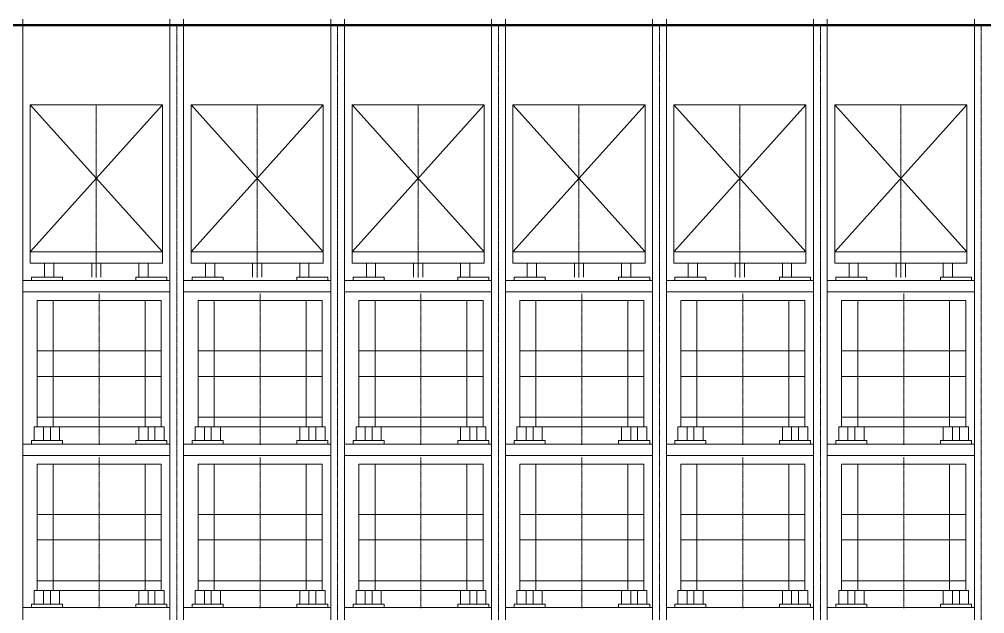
# Model space of a CAD drawing. Header units: millimetres. Extents: x -50460 to 50460, y -35640 to 35640.
# Drawn here: x -21665 to -13265, y 22587 to 27764 of the extents above; entities that cross this region are included whole.
import ezdxf

# ---------------------------------------------------------------- set-up
doc = ezdxf.new("R2010")
doc.units = ezdxf.units.MM
doc.linetypes.add('双点画线', pattern=[22, 12, -2, 2, -2, 2, -2])
doc.linetypes.add('点画线', pattern=[18, 12, -2, 2, -2])
for name, color, linetype, lineweight in [('7', 30, '双点画线', 18), ('EB0', 7, 'Continuous', 15), ('loading', 57, 'Continuous', 18), ('RackFrame', 5, 'Continuous', 18), ('中心线层', 1, '点画线', 18), ('剖面线层', 6, 'Continuous', 18), ('粗实线层AM_0', 7, 'Continuous', 50), ('细实线层', 3, 'Continuous', 18), ('细线', 7, 'Continuous', 18)]:
    doc.layers.add(name, color=color, linetype=linetype, lineweight=lineweight)

# ---------------------------------------------------------------- blocks, each defined once
blk = doc.blocks.new('*X133')
at = {"layer": '中心线层', "linetype": '点画线', "lineweight": 18}
blk.add_line((0, -35.8), (0, 1280.9), dxfattribs=at)
at = {"layer": '细实线层'}
for p, q in [((-540, 120), (-540, 1220)), ((540, 1220), (-540, 1220)), ((540, 120), (540, 1220)), ((540.5, 780.8), (-540.5, 780.8)), ((540.5, 559.2), (-540.5, 559.2)), ((540, 203.3), (-540, 203.3)), ((-565, 0), (-565, 120)), ((-565, 120), (-485, 120)), ((540, 120), (-540, 120)), ((-485, 0), (-485, 120)), ((485, 0), (485, 120)), ((485, 120), (565, 120)), ((565, 0), (565, 120)), ((-565, 0), (-485, 0)), ((485, 0), (565, 0))]:
    blk.add_line(p, q, dxfattribs=at)
blk = doc.blocks.new('*X134')
at = {"layer": '中心线层', "linetype": '点画线', "lineweight": 18}
blk.add_line((0, -155.8), (0, 1160.9), dxfattribs=at)
at = {"layer": '剖面线层'}
for p, q in [((-400, 0), (-400, 1100)), ((400, 1100), (-400, 1100)), ((400, 0), (400, 1100)), ((400.5, 660.8), (-400.5, 660.8)), ((400.5, 439.2), (-400.5, 439.2)), ((-425, -120), (-425, 0)), ((-425, 0), (-345, 0)), ((400, 83.3), (-400, 83.3)), ((400, 0), (-400, 0)), ((-345, -120), (-345, 0)), ((345, -120), (345, 0)), ((345, 0), (425, 0)), ((425, -120), (425, 0)), ((-425, -120), (-345, -120)), ((345, -120), (425, -120))]:
    blk.add_line(p, q, dxfattribs=at)
blk = doc.blocks.new('*X135')
at = {"layer": '中心线层', "linetype": '点画线', "lineweight": 18}
blk.add_line((0, -35.8), (0, 1280.9), dxfattribs=at)
at = {"layer": '细实线层'}
for p, q in [((-540, 120), (-540, 1220)), ((540, 1220), (-540, 1220)), ((540, 120), (540, 1220)), ((540.5, 780.8), (-540.5, 780.8)), ((540.5, 559.2), (-540.5, 559.2)), ((540, 203.3), (-540, 203.3)), ((-565, 0), (-565, 120)), ((-565, 120), (-485, 120)), ((540, 120), (-540, 120)), ((-485, 0), (-485, 120)), ((485, 0), (485, 120)), ((485, 120), (565, 120)), ((565, 0), (565, 120)), ((-565, 0), (-485, 0)), ((485, 0), (565, 0))]:
    blk.add_line(p, q, dxfattribs=at)
blk = doc.blocks.new('*X136')
at = {"layer": '中心线层', "linetype": '点画线', "lineweight": 18}
blk.add_line((0, -155.8), (0, 1160.9), dxfattribs=at)
at = {"layer": '剖面线层'}
for p, q in [((-400, 0), (-400, 1100)), ((400, 1100), (-400, 1100)), ((400, 0), (400, 1100)), ((400.5, 660.8), (-400.5, 660.8)), ((400.5, 439.2), (-400.5, 439.2)), ((-425, -120), (-425, 0)), ((-425, 0), (-345, 0)), ((400, 83.3), (-400, 83.3)), ((400, 0), (-400, 0)), ((-345, -120), (-345, 0)), ((345, -120), (345, 0)), ((345, 0), (425, 0)), ((425, -120), (425, 0)), ((-425, -120), (-345, -120)), ((345, -120), (425, -120))]:
    blk.add_line(p, q, dxfattribs=at)
blk = doc.blocks.new('*X139')
at = {"layer": '中心线层', "linetype": '点画线', "lineweight": 18}
blk.add_line((0, -35.8), (0, 1280.9), dxfattribs=at)
at = {"layer": '细实线层'}
for p, q in [((-540, 120), (-540, 1220)), ((540, 1220), (-540, 1220)), ((540, 120), (540, 1220)), ((540.5, 780.8), (-540.5, 780.8)), ((540.5, 559.2), (-540.5, 559.2)), ((540, 203.3), (-540, 203.3)), ((-565, 0), (-565, 120)), ((-565, 120), (-485, 120)), ((540, 120), (-540, 120)), ((-485, 0), (-485, 120)), ((485, 0), (485, 120)), ((485, 120), (565, 120)), ((565, 0), (565, 120)), ((-565, 0), (-485, 0)), ((485, 0), (565, 0))]:
    blk.add_line(p, q, dxfattribs=at)
blk = doc.blocks.new('*X140')
at = {"layer": '中心线层', "linetype": '点画线', "lineweight": 18}
blk.add_line((0, -155.8), (0, 1160.9), dxfattribs=at)
at = {"layer": '剖面线层'}
for p, q in [((-400, 0), (-400, 1100)), ((400, 1100), (-400, 1100)), ((400, 0), (400, 1100)), ((400.5, 660.8), (-400.5, 660.8)), ((400.5, 439.2), (-400.5, 439.2)), ((-425, -120), (-425, 0)), ((-425, 0), (-345, 0)), ((400, 83.3), (-400, 83.3)), ((400, 0), (-400, 0)), ((-345, -120), (-345, 0)), ((345, -120), (345, 0)), ((345, 0), (425, 0)), ((425, -120), (425, 0)), ((-425, -120), (-345, -120)), ((345, -120), (425, -120))]:
    blk.add_line(p, q, dxfattribs=at)
blk = doc.blocks.new('*X141')
at = {"layer": '中心线层', "linetype": '点画线', "lineweight": 18}
blk.add_line((0, -35.8), (0, 1280.9), dxfattribs=at)
at = {"layer": '细实线层'}
for p, q in [((-540, 120), (-540, 1220)), ((540, 1220), (-540, 1220)), ((540, 120), (540, 1220)), ((540.5, 780.8), (-540.5, 780.8)), ((540.5, 559.2), (-540.5, 559.2)), ((540, 203.3), (-540, 203.3)), ((-565, 0), (-565, 120)), ((-565, 120), (-485, 120)), ((540, 120), (-540, 120)), ((-485, 0), (-485, 120)), ((485, 0), (485, 120)), ((485, 120), (565, 120)), ((565, 0), (565, 120)), ((-565, 0), (-485, 0)), ((485, 0), (565, 0))]:
    blk.add_line(p, q, dxfattribs=at)
blk = doc.blocks.new('*X142')
at = {"layer": '中心线层', "linetype": '点画线', "lineweight": 18}
blk.add_line((0, -155.8), (0, 1160.9), dxfattribs=at)
at = {"layer": '剖面线层'}
for p, q in [((-400, 0), (-400, 1100)), ((400, 1100), (-400, 1100)), ((400, 0), (400, 1100)), ((400.5, 660.8), (-400.5, 660.8)), ((400.5, 439.2), (-400.5, 439.2)), ((-425, -120), (-425, 0)), ((-425, 0), (-345, 0)), ((400, 83.3), (-400, 83.3)), ((400, 0), (-400, 0)), ((-345, -120), (-345, 0)), ((345, -120), (345, 0)), ((345, 0), (425, 0)), ((425, -120), (425, 0)), ((-425, -120), (-345, -120)), ((345, -120), (425, -120))]:
    blk.add_line(p, q, dxfattribs=at)
blk = doc.blocks.new('*X145')
at = {"layer": '中心线层', "linetype": '点画线', "lineweight": 18}
blk.add_line((0, -35.8), (0, 1280.9), dxfattribs=at)
at = {"layer": '细实线层'}
for p, q in [((-540, 120), (-540, 1220)), ((540, 1220), (-540, 1220)), ((540, 120), (540, 1220)), ((540.5, 780.8), (-540.5, 780.8)), ((540.5, 559.2), (-540.5, 559.2)), ((540, 203.3), (-540, 203.3)), ((-565, 0), (-565, 120)), ((-565, 120), (-485, 120)), ((540, 120), (-540, 120)), ((-485, 0), (-485, 120)), ((485, 0), (485, 120)), ((485, 120), (565, 120)), ((565, 0), (565, 120)), ((-565, 0), (-485, 0)), ((485, 0), (565, 0))]:
    blk.add_line(p, q, dxfattribs=at)
blk = doc.blocks.new('*X146')
at = {"layer": '中心线层', "linetype": '点画线', "lineweight": 18}
blk.add_line((0, -155.8), (0, 1160.9), dxfattribs=at)
at = {"layer": '剖面线层'}
for p, q in [((-400, 0), (-400, 1100)), ((400, 1100), (-400, 1100)), ((400, 0), (400, 1100)), ((400.5, 660.8), (-400.5, 660.8)), ((400.5, 439.2), (-400.5, 439.2)), ((-425, -120), (-425, 0)), ((-425, 0), (-345, 0)), ((400, 83.3), (-400, 83.3)), ((400, 0), (-400, 0)), ((-345, -120), (-345, 0)), ((345, -120), (345, 0)), ((345, 0), (425, 0)), ((425, -120), (425, 0)), ((-425, -120), (-345, -120)), ((345, -120), (425, -120))]:
    blk.add_line(p, q, dxfattribs=at)
blk = doc.blocks.new('*X147')
at = {"layer": '中心线层', "linetype": '点画线', "lineweight": 18}
blk.add_line((0, -35.8), (0, 1280.9), dxfattribs=at)
at = {"layer": '细实线层'}
for p, q in [((-540, 120), (-540, 1220)), ((540, 1220), (-540, 1220)), ((540, 120), (540, 1220)), ((540.5, 780.8), (-540.5, 780.8)), ((540.5, 559.2), (-540.5, 559.2)), ((540, 203.3), (-540, 203.3)), ((-565, 0), (-565, 120)), ((-565, 120), (-485, 120)), ((540, 120), (-540, 120)), ((-485, 0), (-485, 120)), ((485, 0), (485, 120)), ((485, 120), (565, 120)), ((565, 0), (565, 120)), ((-565, 0), (-485, 0)), ((485, 0), (565, 0))]:
    blk.add_line(p, q, dxfattribs=at)
blk = doc.blocks.new('*X148')
at = {"layer": '中心线层', "linetype": '点画线', "lineweight": 18}
blk.add_line((0, -155.8), (0, 1160.9), dxfattribs=at)
at = {"layer": '剖面线层'}
for p, q in [((-400, 0), (-400, 1100)), ((400, 1100), (-400, 1100)), ((400, 0), (400, 1100)), ((400.5, 660.8), (-400.5, 660.8)), ((400.5, 439.2), (-400.5, 439.2)), ((-425, -120), (-425, 0)), ((-425, 0), (-345, 0)), ((400, 83.3), (-400, 83.3)), ((400, 0), (-400, 0)), ((-345, -120), (-345, 0)), ((345, -120), (345, 0)), ((345, 0), (425, 0)), ((425, -120), (425, 0)), ((-425, -120), (-345, -120)), ((345, -120), (425, -120))]:
    blk.add_line(p, q, dxfattribs=at)
blk = doc.blocks.new('*X151')
at = {"layer": '中心线层', "linetype": '点画线', "lineweight": 18}
blk.add_line((0, -35.8), (0, 1280.9), dxfattribs=at)
at = {"layer": '细实线层'}
for p, q in [((-540, 120), (-540, 1220)), ((540, 1220), (-540, 1220)), ((540, 120), (540, 1220)), ((540.5, 780.8), (-540.5, 780.8)), ((540.5, 559.2), (-540.5, 559.2)), ((540, 203.3), (-540, 203.3)), ((-565, 0), (-565, 120)), ((-565, 120), (-485, 120)), ((540, 120), (-540, 120)), ((-485, 0), (-485, 120)), ((485, 0), (485, 120)), ((485, 120), (565, 120)), ((565, 0), (565, 120)), ((-565, 0), (-485, 0)), ((485, 0), (565, 0))]:
    blk.add_line(p, q, dxfattribs=at)
blk = doc.blocks.new('*X152')
at = {"layer": '中心线层', "linetype": '点画线', "lineweight": 18}
blk.add_line((0, -155.8), (0, 1160.9), dxfattribs=at)
at = {"layer": '剖面线层'}
for p, q in [((-400, 0), (-400, 1100)), ((400, 1100), (-400, 1100)), ((400, 0), (400, 1100)), ((400.5, 660.8), (-400.5, 660.8)), ((400.5, 439.2), (-400.5, 439.2)), ((-425, -120), (-425, 0)), ((-425, 0), (-345, 0)), ((400, 83.3), (-400, 83.3)), ((400, 0), (-400, 0)), ((-345, -120), (-345, 0)), ((345, -120), (345, 0)), ((345, 0), (425, 0)), ((425, -120), (425, 0)), ((-425, -120), (-345, -120)), ((345, -120), (425, -120))]:
    blk.add_line(p, q, dxfattribs=at)
blk = doc.blocks.new('*X153')
at = {"layer": '中心线层', "linetype": '点画线', "lineweight": 18}
blk.add_line((0, -35.8), (0, 1280.9), dxfattribs=at)
at = {"layer": '细实线层'}
for p, q in [((-540, 120), (-540, 1220)), ((540, 1220), (-540, 1220)), ((540, 120), (540, 1220)), ((540.5, 780.8), (-540.5, 780.8)), ((540.5, 559.2), (-540.5, 559.2)), ((540, 203.3), (-540, 203.3)), ((-565, 0), (-565, 120)), ((-565, 120), (-485, 120)), ((540, 120), (-540, 120)), ((-485, 0), (-485, 120)), ((485, 0), (485, 120)), ((485, 120), (565, 120)), ((565, 0), (565, 120)), ((-565, 0), (-485, 0)), ((485, 0), (565, 0))]:
    blk.add_line(p, q, dxfattribs=at)
blk = doc.blocks.new('*X154')
at = {"layer": '中心线层', "linetype": '点画线', "lineweight": 18}
blk.add_line((0, -155.8), (0, 1160.9), dxfattribs=at)
at = {"layer": '剖面线层'}
for p, q in [((-400, 0), (-400, 1100)), ((400, 1100), (-400, 1100)), ((400, 0), (400, 1100)), ((400.5, 660.8), (-400.5, 660.8)), ((400.5, 439.2), (-400.5, 439.2)), ((-425, -120), (-425, 0)), ((-425, 0), (-345, 0)), ((400, 83.3), (-400, 83.3)), ((400, 0), (-400, 0)), ((-345, -120), (-345, 0)), ((345, -120), (345, 0)), ((345, 0), (425, 0)), ((425, -120), (425, 0)), ((-425, -120), (-345, -120)), ((345, -120), (425, -120))]:
    blk.add_line(p, q, dxfattribs=at)
blk = doc.blocks.new('*X157')
at = {"layer": '中心线层', "linetype": '点画线', "lineweight": 18}
blk.add_line((0, -35.8), (0, 1280.9), dxfattribs=at)
at = {"layer": '细实线层'}
for p, q in [((-540, 120), (-540, 1220)), ((540, 1220), (-540, 1220)), ((540, 120), (540, 1220)), ((540.5, 780.8), (-540.5, 780.8)), ((540.5, 559.2), (-540.5, 559.2)), ((540, 203.3), (-540, 203.3)), ((-565, 0), (-565, 120)), ((-565, 120), (-485, 120)), ((540, 120), (-540, 120)), ((-485, 0), (-485, 120)), ((485, 0), (485, 120)), ((485, 120), (565, 120)), ((565, 0), (565, 120)), ((-565, 0), (-485, 0)), ((485, 0), (565, 0))]:
    blk.add_line(p, q, dxfattribs=at)
blk = doc.blocks.new('*X158')
at = {"layer": '中心线层', "linetype": '点画线', "lineweight": 18}
blk.add_line((0, -155.8), (0, 1160.9), dxfattribs=at)
at = {"layer": '剖面线层'}
for p, q in [((-400, 0), (-400, 1100)), ((400, 1100), (-400, 1100)), ((400, 0), (400, 1100)), ((400.5, 660.8), (-400.5, 660.8)), ((400.5, 439.2), (-400.5, 439.2)), ((-425, -120), (-425, 0)), ((-425, 0), (-345, 0)), ((400, 83.3), (-400, 83.3)), ((400, 0), (-400, 0)), ((-345, -120), (-345, 0)), ((345, -120), (345, 0)), ((345, 0), (425, 0)), ((425, -120), (425, 0)), ((-425, -120), (-345, -120)), ((345, -120), (425, -120))]:
    blk.add_line(p, q, dxfattribs=at)
blk = doc.blocks.new('*X159')
at = {"layer": '中心线层', "linetype": '点画线', "lineweight": 18}
blk.add_line((0, -35.8), (0, 1280.9), dxfattribs=at)
at = {"layer": '细实线层'}
for p, q in [((-540, 120), (-540, 1220)), ((540, 1220), (-540, 1220)), ((540, 120), (540, 1220)), ((540.5, 780.8), (-540.5, 780.8)), ((540.5, 559.2), (-540.5, 559.2)), ((540, 203.3), (-540, 203.3)), ((-565, 0), (-565, 120)), ((-565, 120), (-485, 120)), ((540, 120), (-540, 120)), ((-485, 0), (-485, 120)), ((485, 0), (485, 120)), ((485, 120), (565, 120)), ((565, 0), (565, 120)), ((-565, 0), (-485, 0)), ((485, 0), (565, 0))]:
    blk.add_line(p, q, dxfattribs=at)
blk = doc.blocks.new('*X160')
at = {"layer": '中心线层', "linetype": '点画线', "lineweight": 18}
blk.add_line((0, -155.8), (0, 1160.9), dxfattribs=at)
at = {"layer": '剖面线层'}
for p, q in [((-400, 0), (-400, 1100)), ((400, 1100), (-400, 1100)), ((400, 0), (400, 1100)), ((400.5, 660.8), (-400.5, 660.8)), ((400.5, 439.2), (-400.5, 439.2)), ((-425, -120), (-425, 0)), ((-425, 0), (-345, 0)), ((400, 83.3), (-400, 83.3)), ((400, 0), (-400, 0)), ((-345, -120), (-345, 0)), ((345, -120), (345, 0)), ((345, 0), (425, 0)), ((425, -120), (425, 0)), ((-425, -120), (-345, -120)), ((345, -120), (425, -120))]:
    blk.add_line(p, q, dxfattribs=at)
blk = doc.blocks.new('*X163')
at = {"layer": '中心线层', "linetype": '点画线', "lineweight": 18}
blk.add_line((0, -35.8), (0, 1280.9), dxfattribs=at)
at = {"layer": '细实线层'}
for p, q in [((-540, 120), (-540, 1220)), ((540, 1220), (-540, 1220)), ((540, 120), (540, 1220)), ((540.5, 780.8), (-540.5, 780.8)), ((540.5, 559.2), (-540.5, 559.2)), ((540, 203.3), (-540, 203.3)), ((-565, 0), (-565, 120)), ((-565, 120), (-485, 120)), ((540, 120), (-540, 120)), ((-485, 0), (-485, 120)), ((485, 0), (485, 120)), ((485, 120), (565, 120)), ((565, 0), (565, 120)), ((-565, 0), (-485, 0)), ((485, 0), (565, 0))]:
    blk.add_line(p, q, dxfattribs=at)
blk = doc.blocks.new('*X164')
at = {"layer": '中心线层', "linetype": '点画线', "lineweight": 18}
blk.add_line((0, -155.8), (0, 1160.9), dxfattribs=at)
at = {"layer": '剖面线层'}
for p, q in [((-400, 0), (-400, 1100)), ((400, 1100), (-400, 1100)), ((400, 0), (400, 1100)), ((400.5, 660.8), (-400.5, 660.8)), ((400.5, 439.2), (-400.5, 439.2)), ((-425, -120), (-425, 0)), ((-425, 0), (-345, 0)), ((400, 83.3), (-400, 83.3)), ((400, 0), (-400, 0)), ((-345, -120), (-345, 0)), ((345, -120), (345, 0)), ((345, 0), (425, 0)), ((425, -120), (425, 0)), ((-425, -120), (-345, -120)), ((345, -120), (425, -120))]:
    blk.add_line(p, q, dxfattribs=at)
blk = doc.blocks.new('*X165')
at = {"layer": '中心线层', "linetype": '点画线', "lineweight": 18}
blk.add_line((0, -35.8), (0, 1280.9), dxfattribs=at)
at = {"layer": '细实线层'}
for p, q in [((-540, 120), (-540, 1220)), ((540, 1220), (-540, 1220)), ((540, 120), (540, 1220)), ((540.5, 780.8), (-540.5, 780.8)), ((540.5, 559.2), (-540.5, 559.2)), ((540, 203.3), (-540, 203.3)), ((-565, 0), (-565, 120)), ((-565, 120), (-485, 120)), ((540, 120), (-540, 120)), ((-485, 0), (-485, 120)), ((485, 0), (485, 120)), ((485, 120), (565, 120)), ((565, 0), (565, 120)), ((-565, 0), (-485, 0)), ((485, 0), (565, 0))]:
    blk.add_line(p, q, dxfattribs=at)
blk = doc.blocks.new('*X166')
at = {"layer": '中心线层', "linetype": '点画线', "lineweight": 18}
blk.add_line((0, -155.8), (0, 1160.9), dxfattribs=at)
at = {"layer": '剖面线层'}
for p, q in [((-400, 0), (-400, 1100)), ((400, 1100), (-400, 1100)), ((400, 0), (400, 1100)), ((400.5, 660.8), (-400.5, 660.8)), ((400.5, 439.2), (-400.5, 439.2)), ((-425, -120), (-425, 0)), ((-425, 0), (-345, 0)), ((400, 83.3), (-400, 83.3)), ((400, 0), (-400, 0)), ((-345, -120), (-345, 0)), ((345, -120), (345, 0)), ((345, 0), (425, 0)), ((425, -120), (425, 0)), ((-425, -120), (-345, -120)), ((345, -120), (425, -120))]:
    blk.add_line(p, q, dxfattribs=at)
blk = doc.blocks.new('*X229')
at = {"layer": '中心线层', "linetype": '点画线', "lineweight": 18}
blk.add_line((110.1, -331.3), (110.1, 1174.7), dxfattribs=at)
at = {"layer": '细实线层'}
for p, q in [((-464.9, 1171.7), (685.1, 1171.7)), ((685.1, 1171.7), (-464.9, -108.3)), ((-464.9, 1171.7), (685.1, -108.3)), ((-464.9, -208.3), (-464.9, 1171.7)), ((685.1, -208.3), (685.1, 1171.7)), ((-464.9, -108.3), (685.1, -108.3)), ((-464.9, -208.3), (685.1, -208.3)), ((-339.9, -328.3), (-339.9, -208.3)), ((-259.9, -328.3), (-259.9, -208.3)), ((70.1, -328.3), (70.1, -208.3)), ((150.1, -328.3), (150.1, -208.3)), ((480.1, -328.3), (480.1, -208.3)), ((560.1, -328.3), (560.1, -208.3))]:
    blk.add_line(p, q, dxfattribs=at)
blk = doc.blocks.new('*X230')
at = {"layer": '中心线层', "linetype": '点画线', "lineweight": 18}
blk.add_line((110.1, -331.3), (110.1, 1174.7), dxfattribs=at)
at = {"layer": '细实线层'}
for p, q in [((-464.9, 1171.7), (685.1, 1171.7)), ((685.1, 1171.7), (-464.9, -108.3)), ((-464.9, 1171.7), (685.1, -108.3)), ((-464.9, -208.3), (-464.9, 1171.7)), ((685.1, -208.3), (685.1, 1171.7)), ((-464.9, -108.3), (685.1, -108.3)), ((-464.9, -208.3), (685.1, -208.3)), ((-339.9, -328.3), (-339.9, -208.3)), ((-259.9, -328.3), (-259.9, -208.3)), ((70.1, -328.3), (70.1, -208.3)), ((150.1, -328.3), (150.1, -208.3)), ((480.1, -328.3), (480.1, -208.3)), ((560.1, -328.3), (560.1, -208.3))]:
    blk.add_line(p, q, dxfattribs=at)
blk = doc.blocks.new('*X231')
at = {"layer": '中心线层', "linetype": '点画线', "lineweight": 18}
blk.add_line((110.1, -331.3), (110.1, 1174.7), dxfattribs=at)
at = {"layer": '细实线层'}
for p, q in [((-464.9, 1171.7), (685.1, 1171.7)), ((685.1, 1171.7), (-464.9, -108.3)), ((-464.9, 1171.7), (685.1, -108.3)), ((-464.9, -208.3), (-464.9, 1171.7)), ((685.1, -208.3), (685.1, 1171.7)), ((-464.9, -108.3), (685.1, -108.3)), ((-464.9, -208.3), (685.1, -208.3)), ((-339.9, -328.3), (-339.9, -208.3)), ((-259.9, -328.3), (-259.9, -208.3)), ((70.1, -328.3), (70.1, -208.3)), ((150.1, -328.3), (150.1, -208.3)), ((480.1, -328.3), (480.1, -208.3)), ((560.1, -328.3), (560.1, -208.3))]:
    blk.add_line(p, q, dxfattribs=at)
blk = doc.blocks.new('*X232')
at = {"layer": '中心线层', "linetype": '点画线', "lineweight": 18}
blk.add_line((110.1, -331.3), (110.1, 1174.7), dxfattribs=at)
at = {"layer": '细实线层'}
for p, q in [((-464.9, 1171.7), (685.1, 1171.7)), ((685.1, 1171.7), (-464.9, -108.3)), ((-464.9, 1171.7), (685.1, -108.3)), ((-464.9, -208.3), (-464.9, 1171.7)), ((685.1, -208.3), (685.1, 1171.7)), ((-464.9, -108.3), (685.1, -108.3)), ((-464.9, -208.3), (685.1, -208.3)), ((-339.9, -328.3), (-339.9, -208.3)), ((-259.9, -328.3), (-259.9, -208.3)), ((70.1, -328.3), (70.1, -208.3)), ((150.1, -328.3), (150.1, -208.3)), ((480.1, -328.3), (480.1, -208.3)), ((560.1, -328.3), (560.1, -208.3))]:
    blk.add_line(p, q, dxfattribs=at)
blk = doc.blocks.new('*X233')
at = {"layer": '中心线层', "linetype": '点画线', "lineweight": 18}
blk.add_line((110.1, -331.3), (110.1, 1174.7), dxfattribs=at)
at = {"layer": '细实线层'}
for p, q in [((-464.9, 1171.7), (685.1, 1171.7)), ((685.1, 1171.7), (-464.9, -108.3)), ((-464.9, 1171.7), (685.1, -108.3)), ((-464.9, -208.3), (-464.9, 1171.7)), ((685.1, -208.3), (685.1, 1171.7)), ((-464.9, -108.3), (685.1, -108.3)), ((-464.9, -208.3), (685.1, -208.3)), ((-339.9, -328.3), (-339.9, -208.3)), ((-259.9, -328.3), (-259.9, -208.3)), ((70.1, -328.3), (70.1, -208.3)), ((150.1, -328.3), (150.1, -208.3)), ((480.1, -328.3), (480.1, -208.3)), ((560.1, -328.3), (560.1, -208.3))]:
    blk.add_line(p, q, dxfattribs=at)
blk = doc.blocks.new('*X234')
at = {"layer": '中心线层', "linetype": '点画线', "lineweight": 18}
blk.add_line((110.1, -331.3), (110.1, 1174.7), dxfattribs=at)
at = {"layer": '细实线层'}
for p, q in [((-464.9, 1171.7), (685.1, 1171.7)), ((685.1, 1171.7), (-464.9, -108.3)), ((-464.9, 1171.7), (685.1, -108.3)), ((-464.9, -208.3), (-464.9, 1171.7)), ((685.1, -208.3), (685.1, 1171.7)), ((-464.9, -108.3), (685.1, -108.3)), ((-464.9, -208.3), (685.1, -208.3)), ((-339.9, -328.3), (-339.9, -208.3)), ((-259.9, -328.3), (-259.9, -208.3)), ((70.1, -328.3), (70.1, -208.3)), ((150.1, -328.3), (150.1, -208.3)), ((480.1, -328.3), (480.1, -208.3)), ((560.1, -328.3), (560.1, -208.3))]:
    blk.add_line(p, q, dxfattribs=at)

msp = doc.modelspace()

# ---------------------------------------------------------------- linework, layer by layer
at = {"layer": 'loading'}
for p, q in [((-21634.742, 25489.445), (-20354.742, 25489.445)), ((-21559.742, 25519.445), (-21289.742, 25519.445)), ((-21559.742, 25519.445), (-21559.742, 25489.445)), ((-21554.742, 25489.445), (-21289.742, 25489.445)), ((-21504.742, 25489.445), (-20354.742, 25489.445)), ((-21289.742, 25489.445), (-21289.742, 25519.445)), ((-20379.742, 25519.445), (-20649.742, 25519.445)), ((-20649.742, 25489.445), (-20649.742, 25519.445)), ((-20379.742, 25489.445), (-20649.742, 25489.445)), ((-20379.742, 25519.445), (-20379.742, 25489.445)), ((-20234.742, 25489.445), (-18954.742, 25489.445)), ((-20159.742, 25519.445), (-19889.742, 25519.445)), ((-20159.742, 25519.445), (-20159.742, 25489.445)), ((-20154.742, 25489.445), (-19889.742, 25489.445)), ((-20104.742, 25489.445), (-18954.742, 25489.445)), ((-19889.742, 25489.445), (-19889.742, 25519.445)), ((-18979.742, 25519.445), (-19249.742, 25519.445)), ((-19249.742, 25489.445), (-19249.742, 25519.445)), ((-18979.742, 25489.445), (-19249.742, 25489.445)), ((-18979.742, 25519.445), (-18979.742, 25489.445)), ((-18834.742, 25489.445), (-17554.742, 25489.445)), ((-18759.742, 25519.445), (-18489.742, 25519.445)), ((-18759.742, 25519.445), (-18759.742, 25489.445)), ((-18754.742, 25489.445), (-18489.742, 25489.445)), ((-18704.742, 25489.445), (-17554.742, 25489.445)), ((-18489.742, 25489.445), (-18489.742, 25519.445)), ((-17579.742, 25519.445), (-17849.742, 25519.445)), ((-17849.742, 25489.445), (-17849.742, 25519.445)), ((-17579.742, 25489.445), (-17849.742, 25489.445)), ((-17579.742, 25519.445), (-17579.742, 25489.445)), ((-17434.742, 25489.445), (-16154.742, 25489.445)), ((-17359.742, 25519.445), (-17089.742, 25519.445)), ((-17359.742, 25519.445), (-17359.742, 25489.445)), ((-17354.742, 25489.445), (-17089.742, 25489.445)), ((-17304.742, 25489.445), (-16154.742, 25489.445)), ((-17089.742, 25489.445), (-17089.742, 25519.445)), ((-16179.742, 25519.445), (-16449.742, 25519.445)), ((-16449.742, 25489.445), (-16449.742, 25519.445)), ((-16179.742, 25489.445), (-16449.742, 25489.445)), ((-16179.742, 25519.445), (-16179.742, 25489.445)), ((-16034.742, 25489.445), (-14754.742, 25489.445)), ((-15959.742, 25519.445), (-15689.742, 25519.445)), ((-15959.742, 25519.445), (-15959.742, 25489.445)), ((-15954.742, 25489.445), (-15689.742, 25489.445)), ((-15904.742, 25489.445), (-14754.742, 25489.445)), ((-15689.742, 25489.445), (-15689.742, 25519.445)), ((-14779.742, 25519.445), (-15049.742, 25519.445)), ((-15049.742, 25489.445), (-15049.742, 25519.445)), ((-14779.742, 25489.445), (-15049.742, 25489.445)), ((-14779.742, 25519.445), (-14779.742, 25489.445)), ((-14634.742, 25489.445), (-13354.742, 25489.445)), ((-14559.742, 25519.445), (-14289.742, 25519.445)), ((-14559.742, 25519.445), (-14559.742, 25489.445)), ((-14554.742, 25489.445), (-14289.742, 25489.445)), ((-14504.742, 25489.445), (-13354.742, 25489.445)), ((-14289.742, 25489.445), (-14289.742, 25519.445)), ((-13379.742, 25519.445), (-13649.742, 25519.445)), ((-13649.742, 25489.445), (-13649.742, 25519.445)), ((-13379.742, 25489.445), (-13649.742, 25489.445)), ((-13379.742, 25519.445), (-13379.742, 25489.445)), ((-21634.742, 25389.445), (-20354.742, 25389.445)), ((-21634.742, 25389.445), (-21624.742, 25389.445)), ((-21504.742, 25389.445), (-20354.742, 25389.445)), ((-20234.742, 25389.445), (-18954.742, 25389.445)), ((-20234.742, 25389.445), (-20224.742, 25389.445)), ((-20104.742, 25389.445), (-18954.742, 25389.445)), ((-18834.742, 25389.445), (-17554.742, 25389.445)), ((-18834.742, 25389.445), (-18824.742, 25389.445)), ((-18704.742, 25389.445), (-17554.742, 25389.445)), ((-17434.742, 25389.445), (-16154.742, 25389.445)), ((-17434.742, 25389.445), (-17424.742, 25389.445)), ((-17304.742, 25389.445), (-16154.742, 25389.445)), ((-16034.742, 25389.445), (-14754.742, 25389.445)), ((-16034.742, 25389.445), (-16024.742, 25389.445)), ((-15904.742, 25389.445), (-14754.742, 25389.445)), ((-14634.742, 25389.445), (-13354.742, 25389.445)), ((-14634.742, 25389.445), (-14624.742, 25389.445)), ((-14504.742, 25389.445), (-13354.742, 25389.445)), ((-21634.742, 24064.445), (-20354.742, 24064.445)), ((-21559.742, 24094.445), (-21289.742, 24094.445)), ((-21559.742, 24094.445), (-21559.742, 24064.445)), ((-21554.742, 24064.445), (-21289.742, 24064.445)), ((-21504.742, 24064.445), (-20354.742, 24064.445)), ((-21289.742, 24064.445), (-21289.742, 24094.445)), ((-20379.742, 24094.445), (-20649.742, 24094.445)), ((-20649.742, 24064.445), (-20649.742, 24094.445)), ((-20379.742, 24064.445), (-20649.742, 24064.445)), ((-20379.742, 24094.445), (-20379.742, 24064.445)), ((-20234.742, 24064.445), (-18954.742, 24064.445)), ((-20159.742, 24094.445), (-19889.742, 24094.445)), ((-20159.742, 24094.445), (-20159.742, 24064.445)), ((-20154.742, 24064.445), (-19889.742, 24064.445)), ((-20104.742, 24064.445), (-18954.742, 24064.445)), ((-19889.742, 24064.445), (-19889.742, 24094.445)), ((-18979.742, 24094.445), (-19249.742, 24094.445)), ((-19249.742, 24064.445), (-19249.742, 24094.445)), ((-18979.742, 24064.445), (-19249.742, 24064.445)), ((-18979.742, 24094.445), (-18979.742, 24064.445)), ((-18834.742, 24064.445), (-17554.742, 24064.445)), ((-18759.742, 24094.445), (-18489.742, 24094.445)), ((-18759.742, 24094.445), (-18759.742, 24064.445)), ((-18754.742, 24064.445), (-18489.742, 24064.445)), ((-18704.742, 24064.445), (-17554.742, 24064.445)), ((-18489.742, 24064.445), (-18489.742, 24094.445)), ((-17579.742, 24094.445), (-17849.742, 24094.445)), ((-17849.742, 24064.445), (-17849.742, 24094.445)), ((-17579.742, 24064.445), (-17849.742, 24064.445)), ((-17579.742, 24094.445), (-17579.742, 24064.445)), ((-17434.742, 24064.445), (-16154.742, 24064.445)), ((-17359.742, 24094.445), (-17089.742, 24094.445)), ((-17359.742, 24094.445), (-17359.742, 24064.445)), ((-17354.742, 24064.445), (-17089.742, 24064.445)), ((-17304.742, 24064.445), (-16154.742, 24064.445)), ((-17089.742, 24064.445), (-17089.742, 24094.445)), ((-16179.742, 24094.445), (-16449.742, 24094.445)), ((-16449.742, 24064.445), (-16449.742, 24094.445)), ((-16179.742, 24064.445), (-16449.742, 24064.445)), ((-16179.742, 24094.445), (-16179.742, 24064.445)), ((-16034.742, 24064.445), (-14754.742, 24064.445)), ((-15959.742, 24094.445), (-15689.742, 24094.445)), ((-15959.742, 24094.445), (-15959.742, 24064.445)), ((-15954.742, 24064.445), (-15689.742, 24064.445)), ((-15904.742, 24064.445), (-14754.742, 24064.445)), ((-15689.742, 24064.445), (-15689.742, 24094.445)), ((-14779.742, 24094.445), (-15049.742, 24094.445)), ((-15049.742, 24064.445), (-15049.742, 24094.445)), ((-14779.742, 24064.445), (-15049.742, 24064.445)), ((-14779.742, 24094.445), (-14779.742, 24064.445)), ((-14634.742, 24064.445), (-13354.742, 24064.445)), ((-14559.742, 24094.445), (-14289.742, 24094.445)), ((-14559.742, 24094.445), (-14559.742, 24064.445)), ((-14554.742, 24064.445), (-14289.742, 24064.445)), ((-14504.742, 24064.445), (-13354.742, 24064.445)), ((-14289.742, 24064.445), (-14289.742, 24094.445)), ((-13379.742, 24094.445), (-13649.742, 24094.445)), ((-13649.742, 24064.445), (-13649.742, 24094.445)), ((-13379.742, 24064.445), (-13649.742, 24064.445)), ((-13379.742, 24094.445), (-13379.742, 24064.445)), ((-21634.742, 23964.445), (-20354.742, 23964.445)), ((-21634.742, 23964.445), (-21624.742, 23964.445)), ((-21504.742, 23964.445), (-20354.742, 23964.445)), ((-20234.742, 23964.445), (-18954.742, 23964.445)), ((-20234.742, 23964.445), (-20224.742, 23964.445)), ((-20104.742, 23964.445), (-18954.742, 23964.445)), ((-18834.742, 23964.445), (-17554.742, 23964.445)), ((-18834.742, 23964.445), (-18824.742, 23964.445)), ((-18704.742, 23964.445), (-17554.742, 23964.445)), ((-17434.742, 23964.445), (-16154.742, 23964.445)), ((-17434.742, 23964.445), (-17424.742, 23964.445)), ((-17304.742, 23964.445), (-16154.742, 23964.445)), ((-16034.742, 23964.445), (-14754.742, 23964.445)), ((-16034.742, 23964.445), (-16024.742, 23964.445)), ((-15904.742, 23964.445), (-14754.742, 23964.445)), ((-14634.742, 23964.445), (-13354.742, 23964.445)), ((-14634.742, 23964.445), (-14624.742, 23964.445)), ((-14504.742, 23964.445), (-13354.742, 23964.445)), ((-21634.742, 22639.445), (-20354.742, 22639.445)), ((-21559.742, 22669.445), (-21289.742, 22669.445)), ((-21559.742, 22669.445), (-21559.742, 22639.445)), ((-21554.742, 22639.445), (-21289.742, 22639.445)), ((-21504.742, 22639.445), (-20354.742, 22639.445)), ((-21289.742, 22639.445), (-21289.742, 22669.445)), ((-20379.742, 22669.445), (-20649.742, 22669.445)), ((-20649.742, 22639.445), (-20649.742, 22669.445)), ((-20379.742, 22639.445), (-20649.742, 22639.445)), ((-20379.742, 22669.445), (-20379.742, 22639.445)), ((-20234.742, 22639.445), (-18954.742, 22639.445)), ((-20159.742, 22669.445), (-19889.742, 22669.445)), ((-20159.742, 22669.445), (-20159.742, 22639.445)), ((-20154.742, 22639.445), (-19889.742, 22639.445)), ((-20104.742, 22639.445), (-18954.742, 22639.445)), ((-19889.742, 22639.445), (-19889.742, 22669.445)), ((-18979.742, 22669.445), (-19249.742, 22669.445)), ((-19249.742, 22639.445), (-19249.742, 22669.445)), ((-18979.742, 22639.445), (-19249.742, 22639.445)), ((-18979.742, 22669.445), (-18979.742, 22639.445)), ((-18834.742, 22639.445), (-17554.742, 22639.445)), ((-18759.742, 22669.445), (-18489.742, 22669.445)), ((-18759.742, 22669.445), (-18759.742, 22639.445)), ((-18754.742, 22639.445), (-18489.742, 22639.445)), ((-18704.742, 22639.445), (-17554.742, 22639.445)), ((-18489.742, 22639.445), (-18489.742, 22669.445)), ((-17579.742, 22669.445), (-17849.742, 22669.445)), ((-17849.742, 22639.445), (-17849.742, 22669.445)), ((-17579.742, 22639.445), (-17849.742, 22639.445)), ((-17579.742, 22669.445), (-17579.742, 22639.445)), ((-17434.742, 22639.445), (-16154.742, 22639.445)), ((-17359.742, 22669.445), (-17089.742, 22669.445)), ((-17359.742, 22669.445), (-17359.742, 22639.445)), ((-17354.742, 22639.445), (-17089.742, 22639.445)), ((-17304.742, 22639.445), (-16154.742, 22639.445)), ((-17089.742, 22639.445), (-17089.742, 22669.445)), ((-16179.742, 22669.445), (-16449.742, 22669.445)), ((-16449.742, 22639.445), (-16449.742, 22669.445)), ((-16179.742, 22639.445), (-16449.742, 22639.445)), ((-16179.742, 22669.445), (-16179.742, 22639.445)), ((-16034.742, 22639.445), (-14754.742, 22639.445)), ((-15959.742, 22669.445), (-15689.742, 22669.445)), ((-15959.742, 22669.445), (-15959.742, 22639.445)), ((-15954.742, 22639.445), (-15689.742, 22639.445)), ((-15904.742, 22639.445), (-14754.742, 22639.445)), ((-15689.742, 22639.445), (-15689.742, 22669.445)), ((-14779.742, 22669.445), (-15049.742, 22669.445)), ((-15049.742, 22639.445), (-15049.742, 22669.445)), ((-14779.742, 22639.445), (-15049.742, 22639.445)), ((-14779.742, 22669.445), (-14779.742, 22639.445)), ((-14634.742, 22639.445), (-13354.742, 22639.445)), ((-14559.742, 22669.445), (-14289.742, 22669.445)), ((-14559.742, 22669.445), (-14559.742, 22639.445)), ((-14554.742, 22639.445), (-14289.742, 22639.445)), ((-14504.742, 22639.445), (-13354.742, 22639.445)), ((-14289.742, 22639.445), (-14289.742, 22669.445)), ((-13379.742, 22669.445), (-13649.742, 22669.445)), ((-13649.742, 22639.445), (-13649.742, 22669.445)), ((-13379.742, 22639.445), (-13649.742, 22639.445)), ((-13379.742, 22669.445), (-13379.742, 22639.445))]:
    msp.add_line(p, q, dxfattribs=at)
at = {"layer": 'RackFrame'}
for p, q in [((-21634.742, 20464.445), (-21634.742, 27714.445)), ((-20354.742, 20464.445), (-20354.742, 27714.445)), ((-20354.742, 20464.445), (-20354.742, 27714.445)), ((-20234.742, 20464.445), (-20234.742, 27714.445)), ((-18954.742, 20464.445), (-18954.742, 27714.445)), ((-18954.742, 20464.445), (-18954.742, 27714.445)), ((-18834.742, 20464.445), (-18834.742, 27714.445)), ((-17554.742, 20464.445), (-17554.742, 27714.445)), ((-17554.742, 20464.445), (-17554.742, 27714.445)), ((-17434.742, 20464.445), (-17434.742, 27714.445)), ((-16154.742, 20464.445), (-16154.742, 27714.445)), ((-16154.742, 20464.445), (-16154.742, 27714.445)), ((-16034.742, 20464.445), (-16034.742, 27714.445)), ((-14754.742, 20464.445), (-14754.742, 27714.445)), ((-14754.742, 20464.445), (-14754.742, 27714.445)), ((-14634.742, 20464.445), (-14634.742, 27714.445)), ((-13354.742, 20464.445), (-13354.742, 27714.445)), ((-13354.742, 20464.445), (-13354.742, 27714.445))]:
    msp.add_line(p, q, dxfattribs=at)
at = {"layer": '中心线层'}
for p, q in [((-20294.742, 20461.445), (-20294.742, 27717.445)), ((-18894.742, 20461.445), (-18894.742, 27717.445)), ((-17494.742, 20461.445), (-17494.742, 27717.445)), ((-16094.742, 20461.445), (-16094.742, 27717.445)), ((-14694.742, 20461.445), (-14694.742, 27717.445)), ((-13294.742, 20461.445), (-13294.742, 27717.445))]:
    msp.add_line(p, q, dxfattribs=at)
at = {"layer": '粗实线层AM_0'}
msp.add_line((-36609.654, 27714.445), (16870.258, 27714.445), dxfattribs=at)
at = {"layer": '细线'}
for p, q in [((-21634.742, 27714.445), (-21634.742, 27764.445)), ((-20354.742, 27714.445), (-20354.742, 27764.445)), ((-20234.742, 27714.445), (-20234.742, 27764.445)), ((-18954.742, 27714.445), (-18954.742, 27764.445)), ((-18834.742, 27714.445), (-18834.742, 27764.445)), ((-17554.742, 27714.445), (-17554.742, 27764.445)), ((-17434.742, 27714.445), (-17434.742, 27764.445)), ((-16154.742, 27714.445), (-16154.742, 27764.445)), ((-16034.742, 27714.445), (-16034.742, 27764.445)), ((-14754.742, 27714.445), (-14754.742, 27764.445)), ((-14634.742, 27714.445), (-14634.742, 27764.445)), ((-13354.742, 27714.445), (-13354.742, 27764.445))]:
    msp.add_line(p, q, dxfattribs=at)

# ---------------------------------------------------------------- block references
at = {"layer": '7'}
for name, p in [('*X165', (-20969.742, 24094.445)), ('*X159', (-19569.742, 24094.445)), ('*X153', (-18169.742, 24094.445)), ('*X147', (-16769.742, 24094.445)), ('*X141', (-15369.742, 24094.445)), ('*X135', (-13969.742, 24094.445)), ('*X163', (-20969.742, 22669.445)), ('*X157', (-19569.742, 22669.445)), ('*X151', (-18169.742, 22669.445)), ('*X145', (-16769.742, 22669.445)), ('*X139', (-15369.742, 22669.445)), ('*X133', (-13969.742, 22669.445))]:
    msp.add_blockref(name, p, dxfattribs=at)
at = {"layer": 'EB0'}
for name, p in [('*X166', (-20969.742, 24214.445)), ('*X160', (-19569.742, 24214.445)), ('*X154', (-18169.742, 24214.445)), ('*X148', (-16769.742, 24214.445)), ('*X142', (-15369.742, 24214.445)), ('*X136', (-13969.742, 24214.445)), ('*X164', (-20969.742, 22789.445)), ('*X158', (-19569.742, 22789.445)), ('*X152', (-18169.742, 22789.445)), ('*X146', (-16769.742, 22789.445)), ('*X140', (-15369.742, 22789.445)), ('*X134', (-13969.742, 22789.445))]:
    msp.add_blockref(name, p, dxfattribs=at)
at = {"layer": '细实线层'}
for name, p in [('*X234', (-21104.876, 25847.728)), ('*X233', (-19704.876, 25847.728)), ('*X232', (-18304.876, 25847.728)), ('*X231', (-16904.876, 25847.728)), ('*X230', (-15504.876, 25847.728)), ('*X229', (-14104.876, 25847.728))]:
    msp.add_blockref(name, p, dxfattribs=at)

doc.saveas('drawing.dxf')
